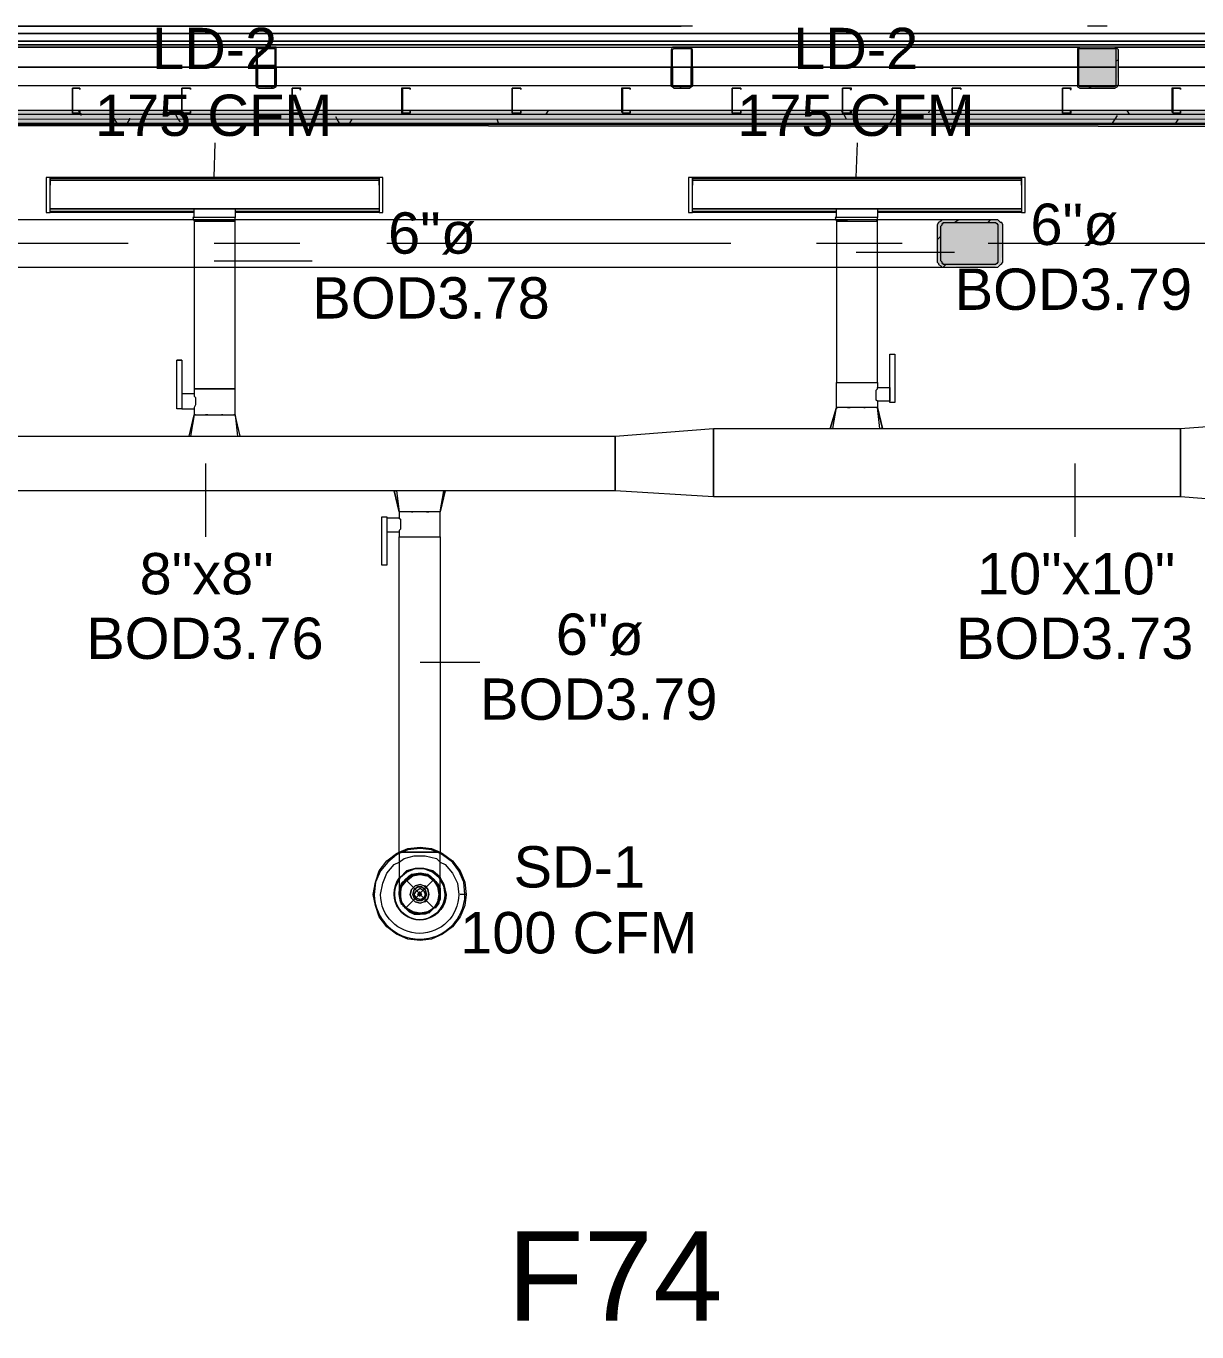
# Model space of a CAD drawing. Header units: metres. Extents: x 98 to 337, y -7 to 53.
# Drawn here: x 108.58 to 112.898, y 44.827 to 49.643 of the extents above; entities that cross this region are included whole.
import ezdxf

# ---------------------------------------------------------------- set-up
doc = ezdxf.new("R2010")
doc.units = ezdxf.units.M
for name, color, linetype, lineweight in [('A-Muros', 6, 'Continuous', 0), ('HVAC - Ductos', 5, 'Continuous', 0), ('PDF_Text', 7, 'Continuous', 0)]:
    doc.layers.add(name, color=color, linetype=linetype, lineweight=lineweight)
doc.layers.add('PDF_Geometry', color=7, linetype='Continuous', lineweight=0, true_color=0xaaaaaa)
doc.layers.add('PDF_Solid Fills', color=7, linetype='Continuous', lineweight=0, true_color=0xffffff)
doc.styles.add('PDF Arial-BoldMT-Identity-H', font='arial.ttf')
doc.styles.add('PDF Helvetica', font='')
doc.styles.get('PDF Helvetica').set_extended_font_data('Helvetica')

msp = doc.modelspace()

# ---------------------------------------------------------------- hatches: boundary and pattern name
at = {"layer": 'PDF_Solid Fills', "lineweight": 0, "transparency": 33554559}
h = msp.add_hatch(color=256, dxfattribs=at)
h.paths.add_polyline_path([(109.4978, 49.5649), (109.5024, 49.5603), (109.5024, 49.5649)])
h.paths.add_polyline_path([(109.4337, 49.5557), (109.4291, 49.5557), (109.4291, 49.4183)])
h.paths.add_polyline_path([(109.5024, 49.5557), (109.4978, 49.5557), (109.4978, 49.4183), (109.5024, 49.5552)])
h.paths.add_polyline_path([(109.4932, 49.5603), (109.4932, 49.5649), (109.4382, 49.5649)])
h.paths.add_polyline_path([(109.4337, 49.5603), (109.4337, 49.5649), (109.4291, 49.5649)])
h.paths.add_polyline_path([(109.4932, 49.4137), (109.4932, 49.4183), (109.4382, 49.4183)])
h = msp.add_hatch(color=256, dxfattribs=at)
h.paths.add_polyline_path([(111.0372, 49.5557), (111.0327, 49.5557), (111.0327, 49.4228), (111.0372, 49.5551)])
h.paths.add_polyline_path([(110.9639, 49.5557), (110.9593, 49.5557), (110.9593, 49.4228)])
h.paths.add_polyline_path([(111.0327, 49.5649), (111.0372, 49.5604), (111.0372, 49.5649)])
h.paths.add_polyline_path([(111.0281, 49.5603), (111.0281, 49.5649), (110.9639, 49.5649)])
h.paths.add_polyline_path([(111.0281, 49.4137), (111.0281, 49.4183), (110.9685, 49.4183)])
h.paths.add_polyline_path([(110.9685, 49.4183), (110.9685, 49.4228), (110.9639, 49.4228)])
for points in [[(112.6088, 49.5603), (112.6042, 49.5649), (112.4576, 49.5649), (112.4576, 49.4183), (112.4667, 49.4183), (112.5951, 49.4137), (112.5951, 49.4183), (112.6042, 49.4228)], [(158.9939, 49.3266), (142.4356, 49.3312), (105.9562, 49.3312), (105.9562, 49.3175), (158.9939, 49.3175)], [(158.9801, 49.2946), (158.9801, 49.3175), (105.9562, 49.3175), (105.9562, 49.2992), (158.9618, 49.2992)], [(105.9562, 49.2854), (158.9573, 49.2854), (158.9618, 49.2808), (158.9618, 49.2808), (158.9618, 49.2992), (105.9562, 49.2992)], [(111.9445, 48.9235), (111.9399, 48.9097), (111.9399, 48.7723), (111.9445, 48.7723), (111.9445, 48.7631), (111.9536, 48.7631), (111.9582, 48.7586), (112.1548, 48.754), (112.1552, 48.754), (112.1552, 48.7586), (112.169, 48.7631), (112.1781, 48.7723), (112.1827, 48.9143), (112.169, 48.9281), (111.9536, 48.9281)]]:
    msp.add_hatch(color=256, dxfattribs=at).paths.add_polyline_path(points)

# ---------------------------------------------------------------- linework, layer by layer
at = {"layer": 'A-Muros', "lineweight": 0}
msp.add_lwpolyline([(107.9308, 49.6428), (109.4658, 49.6428), (110.996, 49.6428), (109.4658, 49.6428), (107.9308, 49.6428), (106.4006, 49.6428)], close=True, dxfattribs=at)
at = {"layer": 'HVAC - Ductos', "lineweight": 0}
for points in [[(108.6548, 49.0839), (108.6548, 48.9555), (108.6685, 48.9555), (108.6685, 49.0839)], [(108.6685, 49.0747), (109.8827, 49.0747), (109.8827, 48.9692), (108.6685, 48.9692)], [(109.8964, 49.0839), (109.8827, 49.0839), (109.8827, 48.9555), (109.8964, 48.9555)], [(111.0235, 49.0839), (111.0235, 48.9555), (111.0373, 48.9555), (111.0373, 49.0839)], [(111.0373, 49.0747), (112.2514, 49.0747), (112.2514, 48.9692), (111.0373, 48.9692)], [(112.2652, 49.0839), (112.2514, 49.0839), (112.2514, 48.9555), (112.2652, 48.9555)], [(109.8827, 48.9692), (108.6685, 48.9692)], [(112.2514, 48.9692), (111.0373, 48.9692)], [(109.2, 48.305), (109.2091, 48.305), (109.2229, 48.305), (109.2367, 48.305), (109.255, 48.305), (109.2733, 48.305), (109.2962, 48.305), (109.3145, 48.305), (109.3283, 48.305), (109.342, 48.305), (109.3466, 48.305), (109.3512, 48.305), (109.3512, 48.9235), (109.3466, 48.9235), (109.342, 48.9235), (109.3283, 48.9235), (109.3145, 48.9235), (109.2962, 48.9235), (109.2733, 48.9235), (109.255, 48.9235), (109.2367, 48.9235), (109.2229, 48.9235), (109.2091, 48.9235), (109.2, 48.9235)], [(109.1359, 48.2316), (109.1359, 48.4103), (109.1542, 48.4103), (109.1542, 48.2316)], [(111.784, 48.2546), (111.7658, 48.2546), (111.7658, 48.4332), (111.784, 48.4332)], [(109.2504, 48.2088), (109.2458, 48.2088), (109.2413, 48.2088), (109.2458, 48.2088)], [(109.3053, 48.2088), (109.3008, 48.2088)], [(111.6192, 48.2362), (111.6146, 48.2362), (111.61, 48.2362), (111.6146, 48.2362)], [(111.6741, 48.2362), (111.6696, 48.2362)], [(113.1998, 47.8788), (112.8379, 47.9063), (112.8379, 48.1583), (113.1998, 48.1858)], [(110.7532, 47.9293), (108.3982, 47.9293), (108.3982, 48.1308), (110.7532, 48.1308)], [(110.7532, 48.1308), (111.1152, 48.1583), (111.1152, 47.9063), (110.7532, 47.9293)], [(112.8379, 47.9063), (111.1152, 47.9063), (111.1152, 48.1583), (112.8379, 48.1583)], [(109.9102, 47.6544), (109.8918, 47.6544), (109.8918, 47.833), (109.9102, 47.833)], [(110.0018, 47.8514), (110.0064, 47.8514)], [(110.0568, 47.8514), (110.0614, 47.8514), (110.066, 47.8514), (110.0614, 47.8514)], [(110.1072, 47.7597), (110.1072, 46.596), (110.1164, 46.5914), (110.153, 46.5639), (110.1805, 46.5272), (110.1988, 46.486), (110.2034, 46.4402), (110.1988, 46.3989), (110.1805, 46.3577), (110.153, 46.3211), (110.1164, 46.2936), (110.0751, 46.2753), (110.0338, 46.2707), (109.988, 46.2753), (109.9468, 46.2936), (109.9102, 46.3211), (109.8827, 46.3577), (109.8689, 46.3989), (109.8597, 46.4402), (109.8689, 46.486), (109.8827, 46.5272), (109.9102, 46.5639), (109.9468, 46.5914), (109.956, 46.596), (109.956, 47.7597), (109.9606, 47.7597), (109.9652, 47.7597), (109.9789, 47.7597), (109.9926, 47.7597), (110.011, 47.7597), (110.0338, 47.7597), (110.0522, 47.7597), (110.0705, 47.7597), (110.0843, 47.7597), (110.098, 47.7597)], [(109.9606, 46.5043), (109.9835, 46.5272), (110.0156, 46.5364), (110.0476, 46.5364), (110.0797, 46.5272), (110.1072, 46.5043), (110.1072, 46.4997), (110.1072, 46.5043), (110.0797, 46.5272), (110.0476, 46.5364), (110.0156, 46.5364), (109.9835, 46.5272), (109.9606, 46.5043), (109.956, 46.4997)], [(110.1026, 46.5043), (110.0797, 46.5226), (110.0476, 46.5364), (110.0156, 46.5364), (109.9835, 46.5226), (109.9606, 46.5043), (109.956, 46.4951), (109.9606, 46.5043), (109.9835, 46.5226), (110.0156, 46.5364), (110.0476, 46.5364), (110.0797, 46.5226), (110.1026, 46.5043), (110.1072, 46.4951)], [(110.0934, 46.486), (110.0568, 46.5135), (110.011, 46.5135), (109.9698, 46.486), (109.956, 46.4402), (109.9698, 46.3989), (110.011, 46.3715), (110.0568, 46.3715), (110.0934, 46.3989), (110.1072, 46.4402)], [(109.9652, 46.4677), (109.9835, 46.4906), (110.0064, 46.5089), (110.0338, 46.5135), (110.0614, 46.5089), (110.0843, 46.4906), (110.098, 46.4677), (110.1026, 46.4402), (110.098, 46.4127), (110.0843, 46.3898), (110.0614, 46.3761), (110.0338, 46.3715), (110.0064, 46.3761), (109.9835, 46.3898), (109.9652, 46.4127), (109.9606, 46.4402)], [(110.0018, 46.4585), (109.9972, 46.4402), (110.0018, 46.4585), (110.0156, 46.4723), (110.0338, 46.4768), (110.0522, 46.4723), (110.0614, 46.4585), (110.066, 46.4402), (110.0614, 46.4585), (110.0476, 46.4723), (110.0338, 46.4768), (110.0156, 46.4723)], [(110.13, 46.4402), (110.1209, 46.4768), (110.1072, 46.4997), (110.1209, 46.4768)], [(110.0614, 46.4265), (110.066, 46.4402), (110.0614, 46.4265), (110.0522, 46.4127), (110.0338, 46.4081), (110.0156, 46.4127), (110.0018, 46.4265), (109.9972, 46.4402), (110.0018, 46.4265), (110.0156, 46.4127), (110.0338, 46.4081), (110.0476, 46.4127)], [(110.011, 46.4585), (110.0064, 46.4402), (110.011, 46.4585), (110.0247, 46.4677), (110.0384, 46.4677), (110.0522, 46.4585), (110.0568, 46.4402), (110.0522, 46.4585), (110.0384, 46.4677), (110.0247, 46.4677)], [(110.0522, 46.4265), (110.0568, 46.4402), (110.0522, 46.4265), (110.0384, 46.4173), (110.0247, 46.4173), (110.011, 46.4265), (110.0064, 46.4402), (110.011, 46.4265), (110.0247, 46.4173), (110.0384, 46.4173)], [(110.0202, 46.454), (110.0338, 46.4631), (110.0476, 46.454), (110.0522, 46.4402), (110.0476, 46.4265), (110.0338, 46.4219), (110.0202, 46.4265), (110.011, 46.4402)], [(110.0293, 46.4356), (110.0338, 46.4356), (110.0384, 46.4402), (110.0338, 46.4356), (110.0293, 46.4356), (110.0247, 46.4402), (110.0293, 46.4494), (110.0338, 46.4494), (110.0384, 46.4402), (110.0338, 46.4448), (110.0293, 46.4448), (110.0293, 46.4402)]]:
    msp.add_lwpolyline(points, close=True, dxfattribs=at)
for points in [[(109.8827, 49.0563), (109.8827, 49.0609), (109.8827, 49.0655), (109.8827, 49.0839), (109.8827, 49.0793), (108.6685, 49.0793), (108.6685, 49.0839), (108.6685, 49.0655), (108.6685, 49.0609), (108.6685, 49.0563)], [(109.8827, 49.0839), (108.6685, 49.0839)], [(112.2514, 49.0563), (112.2514, 49.0609), (112.2514, 49.0655), (112.2514, 49.0839), (112.2514, 49.0793), (111.0373, 49.0793), (111.0373, 49.0839), (111.0373, 49.0655), (111.0373, 49.0609), (111.0373, 49.0563)], [(112.2514, 49.0839), (111.0373, 49.0839)], [(108.6685, 49.0609), (108.6685, 49.0655), (108.6685, 49.0701)], [(108.6685, 49.0243), (108.6685, 49.0289)], [(109.8827, 49.0701), (109.8827, 49.0655), (109.8827, 49.0609)], [(109.8827, 49.0289), (109.8827, 49.0243)], [(111.0373, 49.0609), (111.0373, 49.0655), (111.0373, 49.0701)], [(111.0373, 49.0243), (111.0373, 49.0289)], [(112.2514, 49.0701), (112.2514, 49.0655), (112.2514, 49.0609)], [(112.2514, 49.0289), (112.2514, 49.0243)], [(108.6685, 49.0105), (108.6685, 49.0197)], [(109.2, 48.9555), (108.6685, 48.9555), (108.6685, 48.9601), (108.6685, 48.9784), (108.6685, 48.9876)], [(108.6685, 48.9738), (108.6685, 48.9784), (108.6685, 48.983)], [(109.8827, 48.9876), (109.8827, 48.9784), (109.8827, 48.9601), (109.8827, 48.9555), (109.3512, 48.9555)], [(109.8827, 49.0197), (109.8827, 49.0105)], [(109.8827, 48.983), (109.8827, 48.9784), (109.8827, 48.9738)], [(111.0373, 49.0105), (111.0373, 49.0197)], [(111.5688, 48.9555), (111.0373, 48.9555), (111.0373, 48.9601), (111.0373, 48.9784), (111.0373, 48.9876)], [(111.0373, 48.9738), (111.0373, 48.9784), (111.0373, 48.983)], [(112.2514, 48.9876), (112.2514, 48.9784), (112.2514, 48.9601), (112.2514, 48.9555), (111.72, 48.9555)], [(112.2514, 49.0197), (112.2514, 49.0105)], [(112.2514, 48.983), (112.2514, 48.9784), (112.2514, 48.9738)], [(108.6685, 48.9601), (109.2, 48.9601)], [(109.2, 48.9372), (109.2, 48.9692), (109.2091, 48.9692), (109.2229, 48.9692), (109.2367, 48.9692), (109.255, 48.9692), (109.2733, 48.9692), (109.2962, 48.9692), (109.3145, 48.9692), (109.3283, 48.9692), (109.342, 48.9692), (109.3466, 48.9692), (109.3512, 48.9692), (109.3512, 48.9372), (109.3466, 48.9372), (109.3283, 48.9372), (109.3053, 48.9372), (109.2733, 48.9372), (109.2458, 48.9372), (109.2183, 48.9372), (109.2046, 48.9372), (109.1955, 48.9372), (109.2, 48.9235), (109.2046, 48.9235), (109.2229, 48.9235), (109.2458, 48.9235), (109.2733, 48.9235), (109.3053, 48.9235), (109.3283, 48.9235), (109.3466, 48.9235), (109.3512, 48.9235), (109.3512, 48.9372)], [(109.3512, 48.9601), (109.8827, 48.9601)], [(111.0373, 48.9601), (111.5688, 48.9601)], [(111.5688, 48.9372), (111.5688, 48.9692), (111.5779, 48.9692), (111.5871, 48.9692), (111.6054, 48.9692), (111.6237, 48.9692), (111.642, 48.9692), (111.665, 48.9692), (111.6833, 48.9692), (111.697, 48.9692), (111.7108, 48.9692), (111.7154, 48.9692), (111.72, 48.9692), (111.72, 48.9372), (111.7154, 48.9372), (111.697, 48.9372), (111.6741, 48.9372), (111.642, 48.9372), (111.6146, 48.9372), (111.5871, 48.9372), (111.5733, 48.9372), (111.5642, 48.9372), (111.5688, 48.9235), (111.5733, 48.9235), (111.5871, 48.9235), (111.6146, 48.9235), (111.642, 48.9235), (111.6741, 48.9235), (111.697, 48.9235), (111.7154, 48.9235), (111.72, 48.9235), (111.72, 48.9372)], [(111.72, 48.9601), (112.2514, 48.9601)], [(109.3512, 48.9235), (109.3466, 48.9235), (109.342, 48.9235), (109.3283, 48.9235), (109.3145, 48.9235), (109.2962, 48.9235), (109.2733, 48.9235), (109.255, 48.9235), (109.2367, 48.9235), (109.2229, 48.9235), (109.2091, 48.9235), (109.2, 48.9235)], [(109.2046, 48.9235), (109.2229, 48.9235)], [(109.3283, 48.9235), (109.3466, 48.9235)], [(111.555, 48.1583), (111.5688, 48.2362), (111.5688, 48.3278), (111.5779, 48.3278), (111.5871, 48.3278), (111.6054, 48.3278), (111.6237, 48.3278), (111.642, 48.3278), (111.665, 48.3278), (111.6833, 48.3278), (111.697, 48.3278), (111.7108, 48.3278), (111.7154, 48.3278), (111.72, 48.3278), (111.72, 48.9235), (111.7154, 48.9235)], [(111.61, 48.9235), (111.6054, 48.9235), (111.5871, 48.9235), (111.5779, 48.9235), (111.5733, 48.9235), (111.5688, 48.9235), (111.5688, 48.3278), (111.5779, 48.3278), (111.5871, 48.3278), (111.6054, 48.3278), (111.6237, 48.3278), (111.642, 48.3278), (111.665, 48.3278), (111.6833, 48.3278), (111.697, 48.3278), (111.7108, 48.3278), (111.7154, 48.3278), (111.72, 48.3278), (111.72, 48.3095), (111.7658, 48.3095), (111.7658, 48.305), (111.7658, 48.3004), (111.7658, 48.2958), (111.7658, 48.2912), (111.7658, 48.282), (111.7658, 48.2774), (111.7658, 48.2683), (111.7658, 48.2637), (111.7658, 48.2592), (111.72, 48.2592), (111.72, 48.2362), (111.7154, 48.2362), (111.7108, 48.2362), (111.697, 48.2362), (111.6833, 48.2362), (111.665, 48.2362), (111.642, 48.2362), (111.6237, 48.2362), (111.6054, 48.2362), (111.5871, 48.2362), (111.5779, 48.2362), (111.5733, 48.2362), (111.5688, 48.2362), (111.5733, 48.2362), (111.5688, 48.2362)], [(111.6192, 48.9235), (111.6237, 48.9235), (111.642, 48.9235), (111.665, 48.9235), (111.6696, 48.9235)], [(111.6741, 48.9235), (111.6833, 48.9235), (111.697, 48.9235), (111.7108, 48.9235)], [(112.004, 48.9189), (112.0177, 48.9281)], [(112.1277, 48.9189), (112.1369, 48.9281)], [(109.1542, 48.4103), (109.1359, 48.4103)], [(109.1817, 48.1308), (109.2, 48.2088), (109.2046, 48.2088), (109.2091, 48.2088), (109.2229, 48.2088), (109.2367, 48.2088), (109.255, 48.2088), (109.2733, 48.2088), (109.2962, 48.2088), (109.3145, 48.2088), (109.3283, 48.2088), (109.342, 48.2088), (109.3466, 48.2088), (109.3512, 48.2088), (109.3512, 48.305), (109.3466, 48.305), (109.342, 48.305), (109.3283, 48.305), (109.3145, 48.305), (109.2962, 48.305), (109.2733, 48.305), (109.255, 48.305), (109.2367, 48.305), (109.2229, 48.305), (109.2091, 48.305), (109.2, 48.305), (109.2, 48.2866), (109.1542, 48.2866)], [(109.3512, 48.305), (109.3466, 48.305), (109.342, 48.305), (109.3283, 48.305), (109.3145, 48.305), (109.2962, 48.305), (109.2733, 48.305), (109.255, 48.305), (109.2367, 48.305), (109.2229, 48.305), (109.2091, 48.305), (109.2, 48.305)], [(111.72, 48.2592), (111.7154, 48.2637), (111.7154, 48.2683), (111.7154, 48.2774), (111.7154, 48.2866), (111.7154, 48.2958), (111.7154, 48.3004), (111.72, 48.305), (111.72, 48.3095)], [(109.1542, 48.282), (109.1542, 48.2774), (109.1542, 48.2728), (109.1542, 48.2637), (109.1542, 48.2592), (109.1542, 48.25), (109.1542, 48.2454), (109.1542, 48.2408), (109.1542, 48.2362), (109.1542, 48.2316), (109.2, 48.2316), (109.2, 48.2088), (109.2046, 48.2088), (109.2, 48.2088), (109.1863, 48.1308)], [(109.2, 48.2866), (109.2, 48.282), (109.2, 48.2774), (109.2046, 48.2728), (109.2046, 48.2637), (109.2046, 48.2546), (109.2046, 48.2454), (109.2, 48.2362), (109.2, 48.2316)], [(109.3696, 48.1308), (109.3512, 48.2088), (109.3466, 48.2088), (109.3512, 48.2088), (109.3604, 48.1308)], [(111.5458, 48.1583), (111.5688, 48.2362), (111.5458, 48.1583)], [(111.72, 48.1583), (111.7291, 48.1583), (111.72, 48.2362), (111.7383, 48.1583), (111.7337, 48.1583), (111.7383, 48.1583), (111.72, 48.2362)], [(111.5504, 48.1583), (111.5458, 48.1583), (111.5504, 48.1583), (111.555, 48.1583), (111.5596, 48.1583), (111.5688, 48.1583)], [(111.5733, 48.1583), (111.5871, 48.1583), (111.5916, 48.1583)], [(111.5962, 48.1583), (111.6008, 48.1583), (111.61, 48.1583), (111.6237, 48.1583), (111.6283, 48.1583), (111.6329, 48.1583), (111.6558, 48.1583)], [(111.6604, 48.1583), (111.665, 48.1583), (111.6787, 48.1583), (111.6878, 48.1583), (111.6924, 48.1583), (111.697, 48.1583), (111.7154, 48.1583)], [(109.9102, 47.778), (109.956, 47.778), (109.956, 47.7597), (109.9606, 47.7597), (109.9652, 47.7597), (109.9789, 47.7597), (109.9926, 47.7597), (110.011, 47.7597), (110.0338, 47.7597), (110.0522, 47.7597), (110.0705, 47.7597), (110.0843, 47.7597), (110.098, 47.7597), (110.1072, 47.7597), (110.1072, 47.8514), (110.1209, 47.9293)], [(109.956, 47.9293), (109.9468, 47.9293), (109.9422, 47.9293), (109.9377, 47.9293), (109.9422, 47.9293)], [(109.9377, 47.9293), (109.956, 47.8514), (109.9377, 47.9293)], [(109.9468, 47.9293), (109.956, 47.8514)], [(110.1026, 47.9293), (110.0843, 47.9293), (110.0797, 47.9293), (110.0751, 47.9293), (110.066, 47.9293), (110.0522, 47.9293), (110.0476, 47.9293), (110.043, 47.9293), (110.0202, 47.9293), (110.0156, 47.9293), (110.011, 47.9293), (109.9972, 47.9293), (109.988, 47.9293), (109.9835, 47.9293), (109.9789, 47.9293), (109.9606, 47.9293)], [(110.1255, 47.9293), (110.1072, 47.8514), (110.1255, 47.9293), (110.1209, 47.9293), (110.1164, 47.9293), (110.1072, 47.9293)], [(110.1072, 47.8514), (110.1026, 47.8514), (110.098, 47.8514), (110.0843, 47.8514), (110.0705, 47.8514), (110.0522, 47.8514), (110.0338, 47.8514), (110.011, 47.8514), (109.9926, 47.8514), (109.9789, 47.8514), (109.9652, 47.8514), (109.9606, 47.8514), (109.956, 47.8514), (109.956, 47.8285), (109.9102, 47.8285), (109.9102, 47.8239), (109.9102, 47.8193), (109.9102, 47.8101), (109.9102, 47.8055), (109.9102, 47.801), (109.9102, 47.7918), (109.9102, 47.7872), (109.9102, 47.7826)], [(109.956, 47.8285), (109.9606, 47.8239), (109.9606, 47.8193), (109.9606, 47.8101), (109.9606, 47.801), (109.9606, 47.7918), (109.9606, 47.7872), (109.956, 47.7826), (109.956, 47.778)], [(110.0338, 47.8514), (110.0293, 47.8514)], [(110.1026, 47.8514), (110.098, 47.8514)], [(109.956, 46.596), (109.988, 46.6097), (110.0338, 46.6143), (110.0751, 46.6097), (110.1072, 46.596)], [(110.1072, 46.5914), (110.0751, 46.6052), (110.0338, 46.6097), (109.988, 46.6052), (109.956, 46.5914)], [(110.1072, 46.4448), (110.1072, 46.4494), (110.1072, 46.4677), (110.1072, 46.4951), (110.1072, 46.5318), (110.1072, 46.5776), (110.1072, 46.596), (110.098, 46.596), (110.0843, 46.596), (110.0705, 46.596), (110.0522, 46.596), (110.0338, 46.596), (110.011, 46.596), (109.9926, 46.596), (109.9789, 46.596), (109.9652, 46.596), (109.9606, 46.596), (109.956, 46.596), (109.956, 46.5502), (109.956, 46.5089), (109.956, 46.4768), (109.956, 46.454), (109.956, 46.4448)], [(109.956, 46.596), (109.9606, 46.596), (109.9652, 46.596), (109.9789, 46.596), (109.9926, 46.596), (110.011, 46.596), (110.0338, 46.596), (110.0522, 46.596), (110.0705, 46.596), (110.0843, 46.596), (110.098, 46.596), (110.1072, 46.596)], [(109.956, 46.5593), (109.9743, 46.573), (110.011, 46.5822), (110.0522, 46.5822), (110.0934, 46.573), (110.1072, 46.5593)], [(110.0064, 46.5135), (110.0018, 46.5135), (110.0018, 46.5089), (109.9789, 46.4951), (109.9926, 46.5089), (110.011, 46.5135), (110.0338, 46.5181), (110.0522, 46.5135), (110.0705, 46.5089), (110.0843, 46.4951), (110.098, 46.4814), (110.1072, 46.4631), (110.1072, 46.4494), (110.1072, 46.4402), (110.1072, 46.4448), (110.1026, 46.4723), (110.1026, 46.4677), (110.1072, 46.4402), (110.1026, 46.4173), (110.1026, 46.4127), (110.0843, 46.3898), (110.0614, 46.3715), (110.0338, 46.3669), (110.0018, 46.3715), (109.9789, 46.3898), (109.9606, 46.4127), (109.956, 46.4402)], [(109.9606, 46.4677), (109.9606, 46.4723), (109.9652, 46.4723), (109.9789, 46.4951), (109.9698, 46.4768), (109.9606, 46.4631), (109.9606, 46.4402), (109.9606, 46.4219), (109.9698, 46.4035), (109.9789, 46.3898), (109.9926, 46.3761), (110.011, 46.3669), (110.0338, 46.3669), (110.0522, 46.3715), (110.0705, 46.3761), (110.0843, 46.3898), (110.0705, 46.3761), (110.0522, 46.3669), (110.0338, 46.3669), (110.0156, 46.3715), (109.9972, 46.3761), (109.9789, 46.3898), (109.9698, 46.4035), (109.9652, 46.4035), (109.9606, 46.4219), (109.956, 46.4402), (109.956, 46.4494), (109.9606, 46.4631), (109.9652, 46.4814), (109.9789, 46.4951), (109.9972, 46.5043), (110.0156, 46.5135), (110.0338, 46.5135), (110.0522, 46.5135), (110.0705, 46.5043), (110.0843, 46.4951), (110.098, 46.4768), (110.1026, 46.4631), (110.1072, 46.4402), (110.1026, 46.4219), (110.098, 46.4035), (110.0843, 46.3898)], [(110.1026, 46.4723), (110.0843, 46.4951), (110.0614, 46.5135), (110.0338, 46.5181), (110.0018, 46.5135), (109.9789, 46.4951), (109.9606, 46.4723), (109.9789, 46.4951), (110.0018, 46.5135), (110.0338, 46.5181), (110.0614, 46.5135), (110.0843, 46.4951), (110.1026, 46.4723), (110.1072, 46.4402), (110.1072, 46.4219), (110.098, 46.4035), (110.0843, 46.3898), (110.066, 46.3715)], [(109.9789, 46.4951), (110.0843, 46.3898)], [(110.0843, 46.4951), (109.9789, 46.3898)], [(110.0064, 46.5089), (110.0338, 46.5135), (110.0568, 46.5089)], [(110.0568, 46.5135), (110.0614, 46.5135), (110.066, 46.5089)], [(110.0614, 46.5089), (110.0843, 46.4951), (110.098, 46.4723)], [(110.0018, 46.3761), (109.9789, 46.3898), (109.9652, 46.4127), (109.9606, 46.4173), (109.956, 46.4402), (109.9606, 46.4723), (109.956, 46.4448)], [(109.9606, 46.4173), (109.9606, 46.4127), (109.9652, 46.4081), (109.9606, 46.4127), (109.9606, 46.4173), (109.9606, 46.4219), (109.956, 46.4402), (109.956, 46.4494)], [(109.9652, 46.4173), (109.9606, 46.4402), (109.9652, 46.4677)], [(110.1072, 46.4494), (110.1072, 46.4402), (110.1072, 46.4219), (110.1026, 46.4173), (110.1026, 46.4127), (110.1026, 46.4081), (110.1026, 46.4127), (110.1026, 46.4173)], [(110.1026, 46.4127), (110.1072, 46.4402), (110.1026, 46.4173)], [(110.2034, 46.4402), (110.1805, 46.4402)], [(109.9652, 46.4127), (109.9652, 46.4035)], [(110.0064, 46.3715), (110.0338, 46.3669), (110.0568, 46.3715), (110.0338, 46.3669), (110.0064, 46.3715), (110.0018, 46.3715), (109.9789, 46.3898), (109.9652, 46.4081)], [(110.1026, 46.4127), (110.098, 46.4035), (110.0843, 46.3898), (110.0705, 46.3761), (110.0614, 46.3715), (110.0522, 46.3669), (110.0338, 46.3669), (110.011, 46.3669), (110.0064, 46.3715), (110.0018, 46.3715), (109.9926, 46.3761), (109.9789, 46.3898), (109.9698, 46.4035)], [(110.098, 46.4127), (110.0843, 46.3898), (110.0614, 46.3761)], [(110.1026, 46.4081), (110.0889, 46.3898)]]:
    msp.add_lwpolyline(points, dxfattribs=at)
for points in [[(109.956, 46.5914), (109.9468, 46.5868), (109.9148, 46.5593), (109.8873, 46.5272), (109.8689, 46.486), (109.8643, 46.4402, 0.986375), (110.1988, 46.4402), (110.1943, 46.486), (110.1759, 46.5272), (110.153, 46.5593), (110.1164, 46.5868), (110.1072, 46.5914)], [(110.1072, 46.5593), (110.1255, 46.5502), (110.153, 46.5181), (110.1713, 46.4814), (110.1759, 46.4402, -0.99459), (109.8873, 46.4402), (109.8964, 46.4814), (109.9102, 46.5181), (109.9377, 46.5502), (109.956, 46.5593)]]:
    msp.add_lwpolyline(points, format="xyb", dxfattribs=at)
msp.add_lwpolyline([(109.9377, 46.4402, 0.963307), (110.13, 46.4402, -1.355963), (109.956, 46.4997), (109.9422, 46.4768), (109.9377, 46.4402), (109.9422, 46.4723), (109.956, 46.4951, 1.368968), (110.1255, 46.4402), (110.1209, 46.4723), (110.1072, 46.4951, -1.368965)], format="xyb", close=True, dxfattribs=at)
at = {"layer": 'PDF_Geometry', "lineweight": 0}
for points in [[(109.4658, 49.6153), (107.9308, 49.6153)], [(110.996, 49.6153), (109.4658, 49.6153)], [(112.5309, 49.6153), (110.996, 49.6153)], [(114.0612, 49.6153), (112.5309, 49.6153)], [(109.4658, 49.5878), (107.9308, 49.5878)], [(109.4658, 49.5741), (107.9308, 49.5741)], [(109.5024, 49.5557), (109.5024, 49.5649), (109.4932, 49.5649), (109.4382, 49.5649), (109.4291, 49.5649), (109.4291, 49.5557), (109.4291, 49.4228), (109.4291, 49.4183), (109.4382, 49.4137), (109.4932, 49.4137), (109.5024, 49.4183), (109.5024, 49.4228)], [(109.4382, 49.5603), (109.4932, 49.5603), (109.4978, 49.5603), (109.4978, 49.5557), (109.4978, 49.4228), (109.4978, 49.4183), (109.4932, 49.4183), (109.4382, 49.4183), (109.4337, 49.4183), (109.4337, 49.4228), (109.4337, 49.5557), (109.4337, 49.5603)], [(110.996, 49.5878), (109.4658, 49.5878)], [(110.996, 49.5741), (109.4658, 49.5741)], [(111.0373, 49.5557), (111.0327, 49.5649), (111.0281, 49.5649), (110.9685, 49.5649), (110.9639, 49.5649), (110.9593, 49.5557), (110.9593, 49.4228), (110.9639, 49.4183), (110.9685, 49.4137), (111.0281, 49.4137), (111.0327, 49.4183), (111.0373, 49.4228)], [(110.9685, 49.5603), (111.0281, 49.5603), (111.0327, 49.5603), (111.0327, 49.5557), (111.0327, 49.4228), (111.0327, 49.4183), (111.0281, 49.4183), (110.9685, 49.4183), (110.9639, 49.4228), (110.9639, 49.5557)], [(112.5309, 49.5878), (110.996, 49.5878)], [(112.5309, 49.5741), (110.996, 49.5741)], [(112.4667, 49.4137), (112.5951, 49.4137), (112.6042, 49.4183), (112.6088, 49.4274), (112.6088, 49.5557), (112.6042, 49.5603), (112.5951, 49.5649), (112.4667, 49.5649), (112.4576, 49.5603), (112.4576, 49.5557), (112.4576, 49.4274), (112.4576, 49.4183)], [(112.5996, 49.4274), (112.5996, 49.4228), (112.5951, 49.4183), (112.4667, 49.4183), (112.4622, 49.4228), (112.4622, 49.4274), (112.4622, 49.5557), (112.4622, 49.5603), (112.4667, 49.5603), (112.5951, 49.5603), (112.5996, 49.5603), (112.5996, 49.5557)], [(114.0612, 49.5878), (112.5309, 49.5878)], [(114.0612, 49.5741), (112.5309, 49.5741)], [(108.0363, 49.4916), (109.4291, 49.4916)], [(109.4337, 49.4916), (109.4658, 49.4916), (109.4978, 49.4916), (109.4658, 49.4916)], [(109.5024, 49.4916), (110.9593, 49.4916)], [(110.9639, 49.4916), (110.996, 49.4916)], [(110.996, 49.4916), (111.0327, 49.4916)], [(111.0373, 49.4916), (112.4576, 49.4916)], [(112.5309, 49.4916), (112.5996, 49.4916), (112.5309, 49.4916), (112.4622, 49.4916)], [(112.6088, 49.4916), (114.0245, 49.4916)], [(108.7785, 49.4137), (108.751, 49.4137), (108.751, 49.3266), (108.751, 49.3221), (108.7785, 49.3221), (108.7785, 49.3312), (108.7785, 49.3221), (108.751, 49.3221), (108.751, 49.3266), (108.751, 49.4137), (108.7785, 49.4137), (108.7785, 49.4092)], [(109.1863, 49.4137), (109.1588, 49.4137), (109.1542, 49.4137), (109.1542, 49.3266), (109.1542, 49.3221), (109.1588, 49.3221), (109.1863, 49.3221), (109.1863, 49.3312), (109.1863, 49.3221), (109.1588, 49.3221), (109.1542, 49.3221), (109.1542, 49.3266), (109.1542, 49.4137), (109.1588, 49.4137), (109.1863, 49.4137), (109.1863, 49.4092)], [(109.594, 49.4137), (109.562, 49.4137), (109.562, 49.3266), (109.562, 49.3221), (109.594, 49.3221), (109.594, 49.3312), (109.5894, 49.3312), (109.5894, 49.3221), (109.562, 49.3221), (109.562, 49.3266), (109.562, 49.4137), (109.5894, 49.4137), (109.5894, 49.4092), (109.594, 49.4092)], [(109.9972, 49.4137), (109.9698, 49.4137), (109.9652, 49.4137), (109.9652, 49.3266), (109.9652, 49.3221), (109.9698, 49.3221), (109.9972, 49.3221), (109.9972, 49.3312), (109.9972, 49.3221), (109.9698, 49.3221), (109.9698, 49.3266), (109.9698, 49.4137), (109.9972, 49.4137), (109.9972, 49.4092)], [(110.4049, 49.4137), (110.3729, 49.4137), (110.3729, 49.3266), (110.3729, 49.3221), (110.4049, 49.3221), (110.4049, 49.3312), (110.4049, 49.3221), (110.3729, 49.3221), (110.3729, 49.3266), (110.3729, 49.4137), (110.4049, 49.4137), (110.4049, 49.4092)], [(110.8082, 49.4137), (110.7807, 49.4137), (110.7761, 49.4137), (110.7761, 49.3266), (110.7807, 49.3221), (110.8082, 49.3221), (110.8082, 49.3312), (110.8082, 49.3221), (110.7807, 49.3221), (110.7807, 49.3266), (110.7807, 49.4137), (110.8082, 49.4137), (110.8082, 49.4092)], [(111.216, 49.4137), (111.1839, 49.4137), (111.1839, 49.3266), (111.1839, 49.3221), (111.216, 49.3221), (111.216, 49.3312), (111.216, 49.3221), (111.1839, 49.3221), (111.1839, 49.3266), (111.1839, 49.4137), (111.216, 49.4137), (111.216, 49.4092)], [(111.6237, 49.4137), (111.5916, 49.4137), (111.5916, 49.3266), (111.5916, 49.3221), (111.6237, 49.3221), (111.6237, 49.3312), (111.6192, 49.3312), (111.6192, 49.3221), (111.5916, 49.3221), (111.5916, 49.3266), (111.5916, 49.4137), (111.6192, 49.4137), (111.6192, 49.4092), (111.6237, 49.4092)], [(112.0269, 49.4137), (111.9994, 49.4137), (111.9949, 49.4137), (111.9949, 49.3266), (111.9949, 49.3221), (111.9994, 49.3221), (112.0269, 49.3221), (112.0269, 49.3312), (112.0269, 49.3221), (111.9994, 49.3221), (111.9949, 49.3221), (111.9949, 49.3266), (111.9949, 49.4137), (111.9994, 49.4137), (112.0269, 49.4137), (112.0269, 49.4092)], [(112.4347, 49.4137), (112.4026, 49.4137), (112.4026, 49.3266), (112.4026, 49.3221), (112.4347, 49.3221), (112.4347, 49.3312), (112.4301, 49.3312), (112.4301, 49.3221), (112.4026, 49.3221), (112.4026, 49.3266), (112.4026, 49.4137), (112.4301, 49.4137), (112.4301, 49.4092), (112.4347, 49.4092)], [(112.8379, 49.4137), (112.8104, 49.4137), (112.8058, 49.4137), (112.8058, 49.3266), (112.8104, 49.3221), (112.8379, 49.3221), (112.8379, 49.3312), (112.8379, 49.3221), (112.8104, 49.3221), (112.8104, 49.3266), (112.8104, 49.4137), (112.8379, 49.4137), (112.8379, 49.4092)], [(108.0363, 49.2854), (117.0301, 49.2808), (108.0363, 49.2808), (117.0301, 49.2808)], [(108.0363, 49.2763), (117.0301, 49.2717)], [(111.9719, 48.9281), (111.9627, 48.9281), (111.9582, 48.9281), (111.9536, 48.9235), (111.9445, 48.9189), (111.9399, 48.9097), (111.9399, 48.9052), (111.9399, 48.7768), (111.9399, 48.7723), (111.9445, 48.7677), (111.9445, 48.7631), (111.9536, 48.7586), (111.9582, 48.754), (111.9627, 48.754), (111.9719, 48.754), (112.1506, 48.754), (112.1552, 48.754), (112.1644, 48.754), (112.169, 48.7586), (112.1735, 48.7631), (112.1781, 48.7677), (112.1827, 48.7723), (112.1827, 48.7768), (112.1827, 48.9052), (112.1827, 48.9097), (112.1781, 48.9189), (112.1735, 48.9189), (112.169, 48.9235), (112.1644, 48.9281), (112.1552, 48.9281), (112.1506, 48.9281)], [(111.9536, 48.7768), (111.9536, 48.9052), (111.9582, 48.9097), (111.9582, 48.9143), (111.9627, 48.9143), (111.9627, 48.9189), (111.9673, 48.9189), (111.9719, 48.9189), (112.1506, 48.9189), (112.1552, 48.9189), (112.1598, 48.9143), (112.1644, 48.9097), (112.1644, 48.9052), (112.1644, 48.7768), (112.1644, 48.7723), (112.1598, 48.7677), (112.1552, 48.7631), (112.1506, 48.7631), (111.9719, 48.7631), (111.9673, 48.7631), (111.9627, 48.7631), (111.9627, 48.7677), (111.9582, 48.7677), (111.9582, 48.7723)]]:
    msp.add_lwpolyline(points, close=True, dxfattribs=at)
for points in [[(109.5024, 49.6428), (109.4291, 49.6428)], [(111.0373, 49.6428), (110.9593, 49.6428)], [(112.5675, 49.6428), (112.4943, 49.6428)], [(109.4382, 49.5649), (107.9996, 49.5649), (109.4658, 49.5649), (110.996, 49.5649), (112.4667, 49.5649), (111.0281, 49.5649)], [(109.4932, 49.5649), (110.9685, 49.5649)], [(114.0337, 49.5649), (112.5951, 49.5649), (114.0612, 49.5649), (115.596, 49.5649), (117.0668, 49.5649), (115.6281, 49.5649)], [(112.5996, 49.5145), (112.6088, 49.519)], [(109.4291, 49.4228), (109.4291, 49.4916)], [(109.4337, 49.4916), (109.4337, 49.4228)], [(109.4978, 49.4228), (109.4978, 49.4916)], [(109.5024, 49.4916), (109.5024, 49.4228)], [(110.9593, 49.4228), (110.9593, 49.4916)], [(110.9639, 49.4916), (110.9639, 49.4228)], [(111.0327, 49.4228), (111.0327, 49.4916)], [(111.0373, 49.4916), (111.0373, 49.4228)], [(112.4576, 49.4916), (112.4576, 49.4228)], [(112.6088, 49.4228), (112.6088, 49.4916)], [(159.0855, 49.4137), (159.0855, 49.4183), (105.9562, 49.4228)], [(109.484, 49.4137), (109.4886, 49.4183)], [(109.4978, 49.4274), (109.5024, 49.432)], [(110.9915, 49.4137), (110.996, 49.4183)], [(111.0327, 49.455), (111.0373, 49.4595)], [(112.4988, 49.4137), (112.508, 49.4183)], [(109.9652, 49.3954), (109.9698, 49.3954)], [(158.9801, 37.1027), (158.9801, 49.2808), (158.9801, 49.2946), (158.9801, 49.3129), (105.9562, 49.3175)], [(109.9652, 49.3312), (109.562, 49.3312), (109.1542, 49.3312), (108.751, 49.3312), (108.3432, 49.3312), (107.94, 49.3312)], [(108.7831, 49.3129), (108.7831, 49.3175), (108.7785, 49.3221), (108.7739, 49.3312)], [(109.0947, 49.3312), (109.0855, 49.3175), (109.0855, 49.3129)], [(109.1496, 49.29), (109.1405, 49.2992), (109.1313, 49.3175)], [(110.7761, 49.3312), (110.3729, 49.3312), (109.9698, 49.3312)], [(110.5058, 49.3312), (110.4966, 49.3175)], [(112.8058, 49.3312), (112.4026, 49.3312), (111.9949, 49.3312), (111.5916, 49.3312), (111.1839, 49.3312), (110.7807, 49.3312)], [(111.5916, 49.3266), (111.5871, 49.3312)], [(111.6054, 49.2992), (111.5962, 49.3175), (111.5916, 49.3221)], [(111.784, 49.3175), (111.7749, 49.2992), (111.7658, 49.2854)], [(111.9124, 49.3312), (111.9078, 49.3221)], [(112.65, 49.3175), (112.6409, 49.3312)], [(115.6464, 49.3312), (115.2433, 49.3312), (114.8355, 49.3312), (114.4323, 49.3312), (114.0245, 49.3312), (113.6213, 49.3312), (113.2136, 49.3312), (112.8104, 49.3312)], [(158.9618, 37.1027), (158.9618, 49.2808), (158.9618, 49.2946), (105.9562, 49.2992)], [(105.9562, 49.2854), (158.9481, 49.2808), (158.9481, 37.1027), (148.5247, 37.1027), (148.5247, 37.089), (158.9481, 37.089), (148.5247, 37.089), (148.5247, 37.1027), (158.9481, 37.1027)], [(108.916, 49.2854), (108.9068, 49.2992), (108.9068, 49.3038)], [(108.9618, 49.3038), (108.9618, 49.2992), (108.9526, 49.2854)], [(109.7361, 49.2854), (109.7269, 49.2992), (109.7223, 49.3084)], [(109.7819, 49.2992), (109.7727, 49.2854)], [(110.3225, 49.2854), (110.3179, 49.2992)], [(112.6042, 49.3129), (112.5951, 49.2992), (112.5859, 49.2854)], [(112.8287, 49.2992), (112.8196, 49.2854)], [(109.2733, 49.0839), (109.2779, 49.2121)], [(111.642, 49.0839), (111.6466, 49.2121)], [(111.9719, 48.9281), (108.2608, 48.9281)], [(108.9572, 48.841), (107.688, 48.841)], [(109.5894, 48.841), (109.2733, 48.841)], [(111.1793, 48.841), (109.9102, 48.841)], [(111.8116, 48.841), (111.4955, 48.841)], [(111.9399, 48.8548), (111.9536, 48.8685)], [(113.4014, 48.841), (112.1277, 48.841)], [(111.642, 48.809), (112.004, 48.809)], [(108.2608, 48.754), (111.9719, 48.754)], [(109.2733, 48.7768), (109.6353, 48.7768)], [(111.9627, 48.754), (111.9719, 48.7631)], [(109.2413, 48.0301), (109.2413, 47.7597)], [(112.4484, 48.0301), (112.4484, 47.7597)], [(110.0338, 47.297), (110.2538, 47.297)]]:
    msp.add_lwpolyline(points, dxfattribs=at)

# ---------------------------------------------------------------- texts
at = {"layer": 'PDF_Text', "lineweight": 0, "char_height": 0.15242, "attachment_point": 4, "style": 'PDF Helvetica'}
for s, insert in [('LD-2', (109.0447, 49.5603)), ('LD-2', (111.4089, 49.5603)), ('175 CFM', (108.8339, 49.3129)), ('175 CFM', (111.2027, 49.3129)), ('6"ø', (112.2841, 48.9097)), ('6"ø', (109.9152, 48.8776)), ('BOD3.79', (112.0046, 48.6714)), ('BOD3.78', (109.6357, 48.6394)), ('8"x8"', (108.9989, 47.6222)), ('10"x10"', (112.087, 47.6222)), ('BOD3.76', (108.8019, 47.3839)), ('6"ø', (110.5338, 47.3977)), ('BOD3.73', (112.0092, 47.3839)), ('BOD3.79', (110.2543, 47.1594)), ('SD-1', (110.378, 46.5409)), ('100 CFM', (110.181, 46.298))]:
    msp.add_mtext(s, dxfattribs=dict(at, insert=insert))
at = {"layer": 'PDF_Text', "color": 240, "lineweight": 0, "true_color": 0xed1f24, "insert": (110.3547, 45.0332), "char_height": 0.32989, "attachment_point": 4, "style": 'PDF Arial-BoldMT-Identity-H'}
msp.add_mtext('F74', dxfattribs=at)

doc.saveas('drawing.dxf')
